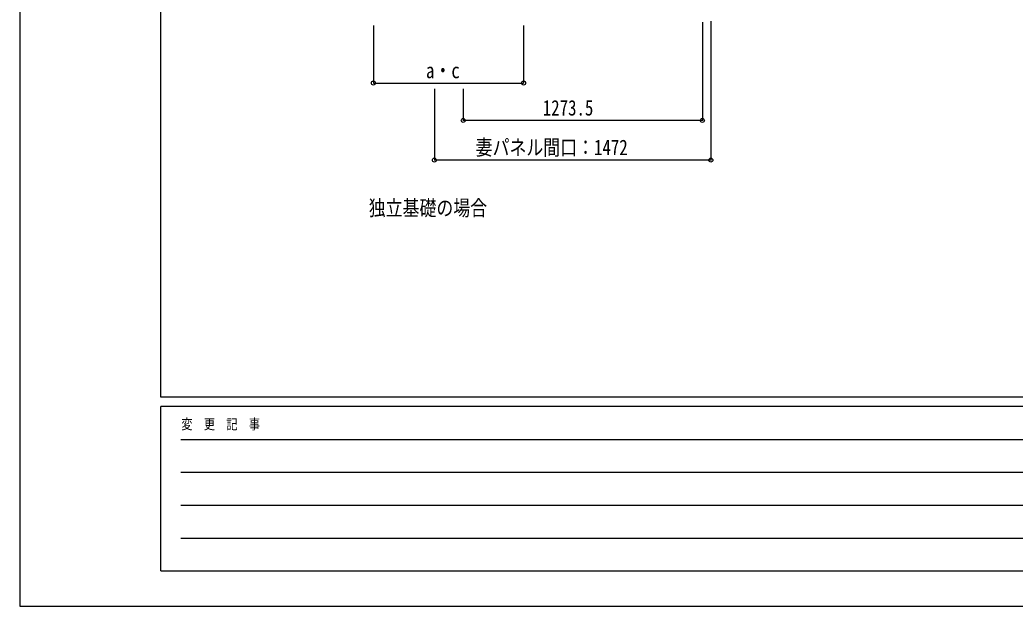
# Model space of a CAD drawing. Units: millimetres, scale not verified. Extents: x -10512 to 10512, y -7425 to 7425.
# Drawn here: x -10512 to -5214, y -7425 to -4303 of the extents above; entities that cross this region are included whole.
import ezdxf
from ezdxf.enums import TextEntityAlignment as Align

# ---------------------------------------------------------------- set-up
doc = ezdxf.new("R2010")
doc.units = ezdxf.units.MM
doc.header["$LTSCALE"] = 30
for name, color, linetype in [('0-2_USER1', 3, 'Continuous'), ('0-6_YKK_D', 6, 'Continuous'), ('0-7_YKK_ZWAK', 7, 'Continuous')]:
    doc.layers.add(name, color=color, linetype=linetype)
doc.styles.add('ＭＳ ゴシック', font='')
doc.styles.get('ＭＳ ゴシック').set_extended_font_data('MS Gothic')

msp = doc.modelspace()

# ---------------------------------------------------------------- linework, layer by layer
at = {"layer": '0-6_YKK_D'}
for p, q in [((-8630.44, -4332.25), (-8630.44, -4640.34)), ((-7830.44, -4332.25), (-7830.44, -4640.34)), ((-6878.94, -4315.79), (-6878.94, -4839.84)), ((-6833.94, -4309.37), (-6833.94, -5051.08)), ((-8630.44, -4639.34), (-7830.44, -4639.34)), ((-8305.94, -4670.23), (-8305.94, -5051.08)), ((-8152.44, -4670.23), (-8152.44, -4839.84)), ((-6878.94, -4838.84), (-8152.44, -4838.84)), ((-6833.94, -5050.08), (-8305.94, -5050.08))]:
    msp.add_line(p, q, dxfattribs=at)
for centre in [(-8630.44, -4639.34), (-7830.44, -4639.34), (-8152.44, -4838.84), (-6878.94, -4838.84), (-8305.94, -5050.08), (-6833.94, -5050.08)]:
    msp.add_circle(centre, 10.62, dxfattribs=at)
at = {"layer": '0-7_YKK_ZWAK'}
for p, q in [((-9762.45, -6312.5), (-9762.45, 6937.5)), ((9737.55, -6312.5), (-9762.45, -6312.5)), ((-3262.45, -6362.5), (-9762.45, -6362.5)), ((-9762.45, -7237.5), (-9762.45, -6362.5)), ((-9656.2, -6537.5), (-3387.45, -6537.5)), ((-9656.2, -6712.5), (-3387.45, -6712.5)), ((-9656.2, -6887.5), (-3387.45, -6887.5)), ((-9656.2, -7062.5), (-3387.45, -7062.5)), ((-9762.45, -7237.5), (-3262.45, -7237.5))]:
    msp.add_line(p, q, dxfattribs=at)
msp.add_lwpolyline([(-10512.5, -7425), (10512.5, -7425), (10512.5, 7425), (-10512.5, 7425)], close=True, dxfattribs=at)

# ---------------------------------------------------------------- texts
at = {"layer": '0-2_USER1', "style": 'ＭＳ ゴシック', "width": 0.8}
msp.add_text('独立基礎の場合', height=82.48, dxfattribs=at).set_placement((-8655.02, -5370.46), align=Align.BOTTOM_LEFT)
at = {"layer": '0-6_YKK_D', "style": 'ＭＳ ゴシック', "width": 0.8}
for s, p in [('a・c', (-8350.44, -4638.54)), ('1273.5', (-7728.69, -4837.17)), ('妻パネル間口：1472', (-8085.94, -5048.08))]:
    msp.add_text(s, height=82.48, dxfattribs=at).set_placement(p, align=Align.BOTTOM_LEFT)
at = {"layer": '0-7_YKK_ZWAK', "style": 'ＭＳ ゴシック', "width": 0.8}
msp.add_text('変  更  記  事', height=54.99, dxfattribs=at).set_placement((-9653.28, -6500), align=Align.BOTTOM_LEFT)

doc.saveas('drawing.dxf')
